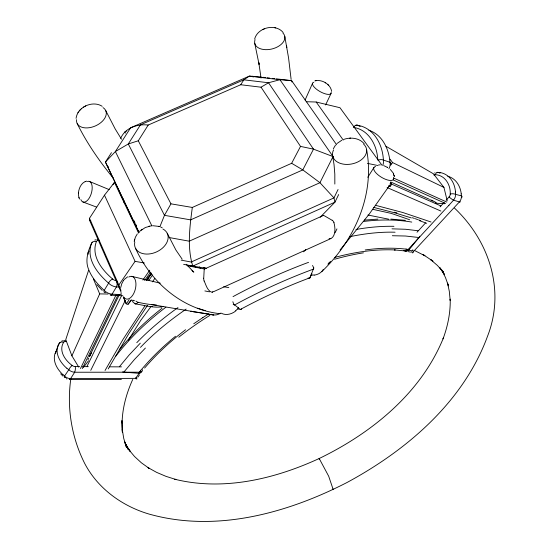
<?xml version="1.0" encoding="UTF-8"?>
<svg xmlns="http://www.w3.org/2000/svg" width="549" height="549" viewBox="0 0 549 549"><rect width="100%" height="100%" fill="white"/><g stroke="black" fill="none" stroke-linecap="round" stroke-linejoin="round"><path stroke-width="0.82" d="M331.61 91.374C330.67 84.121 321.645 78.939 314.79 80.957M136.708 378.206L136.708 378.172A5.133 3.273 22.9 0 0 136.687 378M78.445 193.001C78.322 191.011 78.418 198.23 79.605 199.026M423.142 254.606L432.962 261.18L430.437 259.464L437.416 265.455L443.372 272.064L439.68 267.541L444.608 274.685L441.54 269.785L445.452 277.458L448.444 285.919L447.538 283.119L449.295 291.224L450.18 300.481L450.201 299.13C450.557 312.71 447.737 326.175 443.05 338.884L443.448 337.848C421.042 393.118 371.748 433.051 319.243 458.484C274.692 479.044 223.416 491.245 174.802 479.243L175.913 479.503L165.949 476.34L156.63 472.38L148.031 467.611L149.143 468.345L141.388 462.807L134.519 456.487L128.569 449.37L130.429 451.703L125.625 444.038L128.047 449.281L124.637 441.787L126.455 447.36L123.758 438.521L122.262 429.503L122.42 432.571C120.705 414.255 125.234 395.898 132.796 379.304M334.835 184.059L334.821 174.163L334.046 164.638L332.557 155.312M78.486 192.603C78.96 187.82 81.588 182.254 86.673 181.115M76.078 118.358C77.43 106.938 92.609 100.165 102.196 106.293M70.759 379.297C66.724 407.948 71.645 437.519 84.642 463.356C97.846 488.699 122.592 506.473 149.767 514.276L150.941 514.585C217.219 532.53 287.676 512.992 347.146 482.434C406.617 450.276 462.43 402.698 486.888 337.992L487.279 336.88C505.636 290.949 489.454 241.1 454.497 208.092M134.347 240.668L134.244 241.402L135.363 237.257L137.319 233.888M120.698 138.286C125.186 127.8 137.586 123.738 148.223 125.035L240.709 84.745L261.036 87.202L300.516 146.398L291.643 163.3L192.315 207.447C189.796 226.758 186.928 247.208 192.788 266.08L206.63 268.413M120.766 287.422L121.72 283.847L123.347 280.704M134.43 240.242L134.663 239.247M254.674 38.979C257.687 27.402 275.523 23.209 283.154 32.494M88.574 270.389L65.763 339.605L71.898 355.827L78.809 367.192M91.532 243.365L91.505 243.433C87.723 251.6 84.889 261.269 88.842 269.95C92.047 277.979 97.9 284.608 104.228 290.352A7.967 4.914 25.9 0 0 112.085 294.161L121.274 294.614M55.236 353.398L59.059 343.647A6.519 3.61 20.5 0 1 60.651 342.466M96.37 241.594C90.88 256.15 102.21 270.177 112.71 279.077A4.063 2.326 21.6 0 0 116.752 280.765A4.063 1.688 -87.2 0 1 116.436 286.818M313.314 269.154L309.986 277.65L310.954 275.66M305.079 100.055L312.607 83.16M159.972 226.531L164.467 215.332L170.938 203.837L138.293 140.784L148.223 125.035M58.338 345.149L59.072 343.653A3.822 2.903 29.6 0 1 63.54 342.425A3.335 2.086 19.7 0 1 65.77 341.512M325.584 104.955L331.061 93.433M71.898 355.827L99.678 293.887L93.405 278.967M333.339 148.745L335.514 145.094M335.103 232.762L336.949 228.892M80.47 368.557L116.038 294.957M89.418 356.596L119.243 294.834M82.302 368.571L117.953 295.046M338.658 194.545L334.952 202.169L320.17 217.28M338.06 189.501L333.964 197.901L334.952 202.169L192.788 266.08L183.627 264.337M313.376 269.003L313.918 267.885M87.092 366.183L121.713 295.396M90.75 370.342L125.275 300.468M138.966 232.611L105.442 162.03L115.386 151.551L130.607 127.78L249.335 76.119L279.935 79.701L333.044 156.582L319.95 182.707L189.213 241.183L169.071 237.525M87.964 359.712L88.739 358.195M89.514 356.672L91.45 352.877M105.044 370.493L123.031 339.371L144.833 306.013M128.363 340.407L129.173 338.946M108.201 368.914L129.001 333.332L147.475 305.388M63.54 342.439C58.434 350.935 65.249 360.501 72.194 365.462M129.578 338.211L140.668 320.472L151.044 306.514M118.728 287.01L116.457 286.887L112.092 294.168A3.987 1.64 -87.4 0 1 110.061 294.587M104.228 290.352L108.606 283.126C97.55 273.642 85.795 258.792 91.505 243.433A7.302 3.623 20.6 0 1 91.875 242.699A7.871 3.905 20.7 0 1 92.582 242.123M388.822 186.104L390.504 186.084L391.533 184.423L390.463 182.193M77.931 112.799L78.342 112.126M373.938 167.514L367.768 177.286M70.595 378.638L74.664 372.243L139.974 372.201L135.562 378.35L70.595 378.638A6.533 4.426 26 0 1 64.535 376.031M240.709 84.745L243.838 79.825L249.335 76.119L261.269 77.093M111.447 152.677L105.442 162.03L139.041 232.447M121.137 292.178L89.686 220.54L89.494 218.282L104.488 195.176L114.46 182.405L115.592 182.776M113.087 184.526L114.46 182.405L138.629 233.126M389.289 185.837L368.866 214.611L340.071 249.946M65.619 377.458A3.843 1.311 -50.2 0 1 64.549 376.024L68.783 369.779A6.602 4.426 26.5 0 0 74.65 372.208M120.993 290.503L118.831 285.006L135.075 261.358L104.488 195.176M129.193 299.658L126.263 303.858L128.027 304.29L131.705 299.864M142.884 280.038L149.733 270.232M128.027 304.29L130.964 300.097M144.655 280.512L150.522 272.119M146.185 280.58L151.476 273.025M146.954 279.963L151.002 274.184M146.94 280.127L151.517 273.594M148.957 280.189L152.704 274.843M137.833 377.204L139.521 374.816M152.43 281.85L154.777 278.515M123.511 280.47L123.882 279.956M390.634 165.228L392.569 162.566L390.037 159.148M83.455 367.363L88.526 360.768M115.709 356.28C130.024 337.676 147.194 321.378 165.873 307.214M119.428 366.705L129.104 355.045L140.297 343.166M122.619 371.893A4.811 2.834 28.3 0 0 123.079 372.009L123.827 372.119L134.532 359.41L145.403 348.045M405.189 250.612A4.653 3.239 -71.8 0 0 408.813 250.104L419.429 236.859A4.694 3.28 -71.1 0 0 419.738 236.283M409.307 249.575C394.779 247.441 379.791 247.97 365.209 249.946M123.848 372.126L138.417 373.286C149.397 359.643 161.962 347.318 175.522 336.256M418.969 237.525L405.491 236.015L392.343 235.727M328.885 263.273L330.498 261.351M119.284 349.857C131.842 334.375 146.329 320.52 162.03 308.257M144.586 368.077C156.76 353.81 170.657 341.073 185.576 329.729M80.161 109.896L79.276 110.884M124.28 279.468L127.615 276.833M303.7 251.819L305.779 249.507M440.106 206.877L444.086 202.471M446.083 200.255L449.096 196.913M425.482 222.997L417.02 232.241M321.879 271.501C354.393 240.51 375.166 194.888 366.595 149.541M81.273 108.86L81.726 108.455M336.997 143.502L341.849 140.208M139.494 231.431L145.327 227.519L151.256 225.831M190.503 266.347L191.683 265.366M142.177 229.276L141.052 230.086M163.122 306.527C154.393 308.538 143.968 305.093 135.116 303.858M193.742 323.759L202.869 317.562M202.629 317.72L208.524 313.959M261.036 87.202L268.53 82.755L279.935 79.701L291.615 80.641L336.64 144.792M83.427 107.213L83.963 106.89M434.623 172.983L434.986 172.777M85.15 106.225L85.774 105.895M262.717 29.564L263.17 29.33M213.417 291.759L329.853 239.055M204.413 269.044L323.244 215.537M263.897 29.028L264.357 28.823M126.428 131.129L124.856 131.815L125.385 133.098M85.713 181.348L85.205 181.534M61.612 341.155L63.204 340.654M343.715 139.425C350.557 136.962 359.341 137.888 364.193 143.763M94.826 240.071L96.185 239.707M312.12 274.013L311.304 274.253M138.293 140.784L128.301 143.962L115.386 151.551L151.956 226.023M334.368 257.536C354.139 252.183 374.658 249.006 395.184 249.96L394.491 249.925L406.136 251.044M315.702 80.628L316.183 80.525M148.916 226.27L149.589 226.14M363.486 221.473C379.503 219.476 395.85 219.332 411.791 222.084M364.584 220.101L377.877 219.106M350.166 138.176L349.809 138.197L350.578 138.156M378.645 164.885L380.306 164.892M152.746 225.694L159.018 226.428M121.384 379.393L69.709 379.469M392.007 228.83L405.656 229.269L417.981 230.738M121.487 366.862L109.402 366.821M82.528 366.602L88.307 366.663M79.619 366.574L75.227 366.526A3.383 2.162 20.1 0 1 72.18 365.462M99.678 293.887L108.043 294.038M306.184 101.716L316.197 102.025L339.968 107.721L381.946 165.201M110.953 295.204L122.88 295.767M435.254 203.171L444.635 203.734M390.867 219.092L405.382 220.327M435.419 202.533L436.235 202.588M138.444 373.293L139.123 373.293A4.763 2.786 28.7 0 0 141.265 371.79M151.977 306.61L152.567 306.658M161.591 307.042L160.685 306.61M433.923 175.035A3.239 2.313 -60.7 0 1 435.316 174.712C445.109 175.028 450.798 185.054 450.235 194.03A3.287 2.388 -60.8 0 1 449.089 196.906A3.699 0.583 37.7 0 0 453.378 200.062M435.309 174.712A3.692 2.402 -84.3 0 1 438.507 172.51L440.387 172.777M262.957 77.285L265.483 77.581M267.171 77.78L269.703 78.075M272.229 78.37L274.761 78.672M276.442 78.864L291.615 80.641L291.951 81.986M367.899 215.023L388.651 219.175M194.243 311.791L151.757 304.599M205.113 313.527L190.86 311.256L213.746 315.037M228.803 287.607L223.656 286.722M220.128 313.705C182.33 309.636 150.803 282.268 135.528 248.292M170.938 203.837L192.315 207.447M233.181 304.578L234.581 304.825M203.597 313.266L213.197 314.941M135.075 261.358L144.36 262.992M237.751 308.97L240.222 309.41L234.684 304.901A190.373 58.393 -26.4 0 1 313.314 269.161M372.654 209.293L391.334 213.41L409.623 219.73M181.143 260.13L191.176 262.031L333.964 197.901L319.95 182.707L302.801 169.895L291.643 163.3M203.679 267.624L205.312 267.933M187.113 265.695L204.564 269.024M275.728 27.896L274.891 27.731M388.836 185.761L390.504 186.084M389.865 184.093L391.533 184.423L390.531 183.043M204.866 290.929L209.485 291.848M408.216 251.627L410.577 252.121M367.466 163.369L378.069 165.572M353.686 127.423C368.894 129.818 377.177 145.492 377.753 159.725M300.516 146.398L313.5 149.15L333.044 156.582M160.315 283.188L132.028 276.415M373.54 207.364L394.978 212.875L411.393 217.932M375.379 205.264L402.891 212.538L431.034 222.002M455.354 191.999L455.485 194.332L461.366 195.842A3.726 1.53 -2.8 0 1 461.428 197.626M394.642 212.209L396.831 212.847M89.686 220.54L90.818 220.87M197.489 308.188L205.264 310.631M158.599 226.298L159.471 226.572M355.635 125.433A7.713 4.667 -62.8 0 1 356.733 125.213A7.151 4.33 -62.7 0 1 357.756 125.302C374.034 127.986 382.777 144.854 383.38 160.088L390.01 162.257A7.803 5.648 -66.5 0 1 388.864 168.797M412.354 217.747L414.413 218.44M383.751 165.626L387.711 167.507L387.223 167.225M415.222 218.715L417.652 219.559M83.002 202.011L96.562 207.09M418.462 219.84L420.857 220.691M368.839 130.257C382.324 134.601 388.966 149.026 390.01 162.264M419.566 220.712L426.697 223.285M89.48 181.465L109.244 189.638M66.278 378.68L66.944 378.954M414.982 250.742L424.953 255.8L423.066 254.551M429.709 199.603L435.213 201.95M387.12 187.552L440.895 211.049M390.222 183.503L440.806 205.902M393.187 179.962L445.562 203.48M390.819 182.035L428.995 199.129M431.336 200.179L432.893 200.879M393.702 178.109L446.824 202.087M438.521 172.482L438.974 172.695M439.433 172.908L439.886 173.12M160.672 227.025L162.243 227.821M392.569 162.566L443.949 187.429L447.215 200.859M359.211 126.05L357.701 125.268M359.698 126.297L360.178 126.545M385.995 146.302L433.429 173.793L443.949 187.429M412.066 252.334L412.038 252.32A5.016 3.665 -64.5 0 1 411.359 251.71M325.173 82.659L325.646 82.961M107.233 166.093L108.558 167.04M332.214 220.327L324.486 215.86A8.29 3.431 48.2 0 0 324.143 215.702L324.123 215.688A2.841 1.18 48.3 0 0 323.443 215.489M68.79 369.772L66.875 368.173M193.262 271.583L192.02 270.54L193.818 272.16L186.276 264.275M64.556 376.024L63.005 374.617M328.357 85.054L327.629 84.395M390.277 169.442L393.194 172.983L394.285 176.449M136.022 378.892L135.562 378.35M102.203 290.394L96.796 284.622M60.671 373.8L62.991 376.168M108.606 283.126L109.779 284.21A8.077 4.927 26.1 0 0 116.457 286.887M113.259 178.123C99.403 161.248 86.879 143.172 77.189 123.566M182.206 259.245L175.941 250.09L167.212 233.243M316.197 102.025L343.249 140.064M332.776 489.042L333.181 489.53L328.679 476.196L319.168 458.449L319.257 459.197M121.507 139.233L115.132 128.837L105.634 110.397M199.465 266.883L200.241 268.399M194.696 266.045L195.465 267.562M133.983 220.664L134.937 222.661M135.576 223.999L136.536 226.01M147.681 277.78L148.395 279.311M89.494 218.282L118.831 285.006M123.525 297.627L126.263 303.858L123.786 297.572M333.854 222.372C335.453 227.773 335.645 235.48 331.5 238.211A15.811 6.451 48.2 0 1 330.992 238.547L330.841 238.609A10.678 4.358 48.1 0 1 330.752 238.65M122.702 198.319L124.479 202.883M78.967 197.482L79.09 197.894M204.139 280.978C205.978 284.663 207.289 290.949 211.955 292.315A15.976 3.328 82.2 0 0 212.264 292.288L212.339 292.246A10.788 2.244 82.2 0 0 212.381 292.226M121.192 293.811L120.938 292.919M252.842 76.105L253.137 77.176M123.745 200.529L124.472 203.741M254.722 43.247L259.066 64.363L258.778 62.552L261.043 78.061M284.773 36.378L288.568 57.933L291.121 79.44M286.53 45.697L286.873 47.509M383.38 160.088L383.518 161.598A7.919 5.696 -66.8 0 1 382.77 165.331M461.167 193.893L461.366 195.842M121.905 420.754L122.008 423.011M121.912 420.836L122.42 432.571M203.727 278.261L204.166 270.046A8.386 1.771 82.2 0 1 204.201 269.71L204.214 269.628A2.875 0.611 82.1 0 1 204.269 269.284M389.962 162.284A3.953 2.093 -10.5 0 1 390.6 164.48M377.986 160.287A3.987 2.114 -9.3 0 1 383.339 160.109M353.817 127.093A3.912 2.82 -72.6 0 1 357.68 125.316M393.612 177.485A11.419 4.44 31.2 0 1 381.301 177.183A11.419 4.44 31.2 0 1 375.64 166.498M329.215 262.628A10.404 6.945 7.4 0 1 327.87 264.186M241.512 308.95A5.339 1.798 79.2 0 1 240.318 309.451M240.325 309.478A175.543 53.665 -26.4 0 1 309.924 277.787M310.007 277.863A5.305 2.265 44.7 0 1 308.051 278.048M234.588 305.066A5.209 1.798 79 0 1 232.858 301.717M312.525 265.476A5.174 2.519 49.7 0 1 313.554 269.147M233.023 296.625A194.765 61.708 -26.4 0 1 308.565 262.333M334.602 259.245A188.307 87.943 -31.8 0 1 363.479 252.835M355.951 229.496A208.243 102.505 -32.5 0 1 393.942 226.325M349.548 236.756A204.242 100.522 -32.8 0 1 395.067 232.22M178.761 337.223A188.218 90.07 -23.3 0 1 209.89 315.373M136.77 342.686A208.098 105.113 -22.9 0 1 177.965 307.591M140.455 347.387A204.104 103.212 -22.7 0 1 186.2 309.108M461.386 195.828A6.334 4.872 -66.5 0 1 459.396 201.881M459.89 201.387A3.623 0.57 37.8 0 1 459.287 201.778M455.519 194.319A6.41 4.9 -67.1 0 1 453.488 200.165M450.255 194.037A3.761 1.441 -0.7 0 1 455.45 194.339M440.456 172.599A32.48 23.435 -61.8 0 1 455.512 191.937M437.128 172.661A6.32 4.117 -62.9 0 1 438.527 172.455M447.723 176.222A31.705 23.003 -61.7 0 1 461.256 193.852M407.777 249.994A4.378 3.335 -76.3 0 1 403.735 250.406M407.646 249.822A3.541 1.036 40.7 0 1 405.979 248.999M412.773 249.74A6.286 1.489 73.4 0 1 412.855 250.433M413.335 251.552A4.769 1.674 61 0 1 412.244 252.787M363.678 144.181A17.266 11.776 -11.4 0 1 351.586 164A17.266 11.776 -11.4 0 1 333.593 149.863M323.34 269.319A13.471 9.985 6 0 1 314.22 275.186M314.124 274.932A14.823 11.117 8.6 0 1 310.734 275.166M332.22 220.211A2.731 1.139 48.1 0 1 333.984 222.427M330.718 238.609A5.854 2.388 48 0 1 329.091 238.582M204.104 281.04A2.766 0.59 82.2 0 1 203.672 278.192M212.854 291.293A5.915 1.228 82.3 0 1 212.374 292.171M282.961 33.084A15.413 9.463 -13.9 0 1 271.686 49.039A15.413 9.463 -13.9 0 1 255.086 39.603M331.164 92.294A10.561 3.768 29.5 0 1 319.786 91.443A10.561 3.768 29.5 0 1 313.808 82.275M87.394 181.465A10.781 5.366 -73.6 0 1 90.976 194.442A10.781 5.366 -73.6 0 1 80.875 199.623M103.02 107.631A15.674 9.82 -23.5 0 1 95.677 125.803A15.674 9.82 -23.5 0 1 76.565 119.648M134.512 300.557A2.649 1.455 -75.9 0 1 132.961 300.097A2.67 1.832 -23.1 0 0 133.805 302.526A5.284 2.91 -75.9 0 0 138.06 302.245M156.595 305.079A117.459 51.894 33.2 0 1 138.087 302.3A2.635 1.256 34.7 0 1 135.98 301.106M162.923 229.036A17.541 12.304 -24.1 0 1 156.719 251.833A17.541 12.304 -24.1 0 1 134.793 242.109M235.871 310.858A13.567 10.774 -42.1 0 1 221.233 313.156M238.657 307.653A14.926 12.044 -44.6 0 1 235.713 310.645M70.574 378.522A3.747 1.201 -85.4 0 1 69.236 379.139M75.247 366.485A3.822 1.228 -85.2 0 1 74.643 372.112M68.824 369.751A3.877 1.18 -51.8 0 1 72.173 365.483M66.738 368.242A33.393 21.095 20.7 0 1 58.153 345.081M55.737 352.053A6.458 3.63 20.2 0 1 56.794 350.996M55.724 353.652A3.795 2.875 27.2 0 1 55.813 352.087M62.915 374.651A32.624 20.787 20.6 0 1 55.113 353.357M142.404 369.731A4.474 2.923 33.7 0 1 140.009 372.291M140.647 370.225A3.623 1.633 -87.8 0 1 139.94 372.085M136.976 378.879A4.886 0.83 69.7 0 1 135.829 377.829M63.808 341.258A3.747 1.647 88.8 0 1 65.811 341.389M128.734 277.053A11.68 6.355 -75.6 0 1 135.267 289.433A11.68 6.355 -75.6 0 1 123.566 296.748M220.581 313.143A10.493 7.686 -46.1 0 1 211.571 314.275M97.317 240.208A3.932 1.572 -86.5 0 1 99.081 240.38M99.067 240.455A3.946 2.175 21.1 0 0 96.377 241.601A3.994 3.239 15.5 0 0 91.58 243.379M105.683 292.631A4.035 1.928 -44.6 0 1 104.269 290.339M108.64 283.112A4.069 1.928 -45.8 0 1 112.723 279.022M88.204 252.471A7.775 3.918 20.5 0 1 89.254 251.113M88.169 254.269A3.967 3.205 14.1 0 1 88.272 252.499M313.5 149.15L302.801 169.895L190.613 219.868L164.467 215.332L128.301 143.962L140.462 124.822L243.838 79.825L268.53 82.755L313.5 149.15M448.945 205.237L407.729 249.912L413.843 251.154L459.417 201.908L453.508 200.193L448.945 205.237M393.654 173.93L393.441 173.45L393.654 173.93M394.155 175.495L394.237 175.968L394.155 175.495"/></g></svg>
